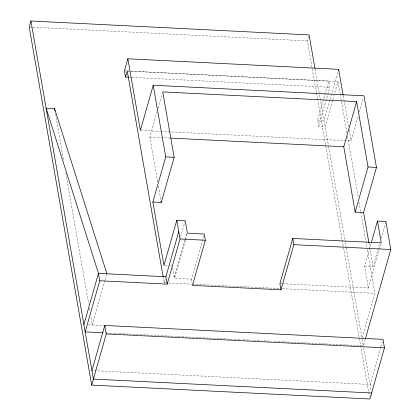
<?xml version="1.0" encoding="UTF-8"?>
<svg xmlns="http://www.w3.org/2000/svg" width="420" height="420" viewBox="0 0 420 420"><rect width="100%" height="100%" fill="white"/><g stroke="black" fill="none" stroke-linecap="round" stroke-linejoin="round"><path stroke-width="0.32" stroke-dasharray="2.1 1.58" d="M104.937 280.665L92.321 324.965L90.741 315.924M105.115 280.04L106.895 273.803M157.71 181.928L149.882 137.056L157.022 111.977M158.093 108.213L162.204 93.791M166.152 282.87L164.189 282.77L165.391 278.56M180.574 237.022L184.863 221.97M174.337 277.174L184.874 240.182M185.052 239.552L186.659 233.914M203.716 235.898L191.394 279.158L174.536 278.313L185.43 240.072M185.609 239.442L187.036 234.428M316.418 92.631L307.393 40.919L308.763 36.104M332.63 100.38L325.127 126.709L318.717 126.389L317.63 120.162L328.776 81.039L129.675 71.09M318.717 126.389L329.863 87.266L328.776 81.039M329.905 99.892L324.041 120.482L317.63 120.162M330.083 99.272L338.257 70.57M332.808 99.75L337.99 81.569L127.89 71.069M160.655 131.418L351.115 140.936L358.26 115.857M359.331 112.098L363.258 98.306M282.513 283.71L368.424 288.005L364.623 266.207L371.228 243.012M364.623 266.207L373.049 266.632L379.659 243.432M381.087 238.418L385.733 222.112M368.424 288.005L381.286 242.86M362.26 337.817L374.939 293.302L367.054 248.115M356.822 345.487L363.368 345.812L365.342 338.893M380.656 347.498L370.12 384.489L91.927 370.587M380.835 346.873L382.263 341.859M29.852 27.053L32.471 27.185M33.128 27.216L307.393 40.919M124.436 70.828L126.399 70.927M127.055 70.959L129.019 71.059M129.449 77.254L131.418 77.348M132.069 77.385L329.863 87.266M141.015 130.442L159.999 131.387M149.882 137.056L170.184 138.07M164.577 265.472L167.822 265.634M170.415 265.766L171.712 265.829M279.909 283.579L281.862 283.679M168.772 283.001L191.678 284.146M192.334 284.177L280.035 288.561M282.655 288.692L374.939 293.302M88.431 324.77L104.108 325.553M105.467 332.929L114.634 333.385M115.285 333.417L125.108 333.905M125.758 333.942L135.576 334.43M136.232 334.462L146.05 334.955M146.706 334.987L156.524 335.48M157.18 335.512L166.997 336M167.653 336.031L177.471 336.525M178.127 336.556L187.945 337.05M188.601 337.082L198.418 337.57M199.07 337.606L208.892 338.095M209.543 338.126L219.361 338.62M220.017 338.651L229.834 339.139M230.491 339.176L240.308 339.665M242.928 339.796L250.782 340.19M253.402 340.321L261.256 340.709M263.875 340.841L271.73 341.234M274.349 341.366L282.854 341.791M283.51 341.822L293.328 342.316M293.984 342.347L303.802 342.836M304.458 342.872L314.276 343.361M314.932 343.392L324.749 343.885M325.406 343.917L335.223 344.405M335.874 344.442L345.697 344.93M346.348 344.962L356.171 345.455M343.235 95.776L348.637 126.745M349.199 129.969L351.115 140.936M368.891 242.812L373.049 266.632M337.99 81.569L340.127 93.833M340.242 94.479L346.999 133.214M347.566 136.437L358.265 197.762M359.058 202.283L360.633 211.318M360.743 211.964L366.944 247.469M315.058 69.006L319.436 94.101M319.552 94.747L328.508 146.076M328.619 146.722L345.182 241.616M345.293 242.261L346.195 247.427M346.311 248.073L362.082 338.447M362.187 339.061L363.368 345.812M363.704 347.75L371.175 390.553M316.528 93.277L317.431 98.448M317.541 99.094L368.644 391.892M368.76 392.537L369.548 397.063M191.394 279.158L192.155 283.516M158.498 186.417L160.954 200.519M172.688 267.745L174.536 278.313M163.175 276.959L164.189 282.77M55.461 113.773L63.688 160.918M65.83 173.192L88.715 304.295M89.392 308.17L89.954 311.399"/><path stroke-width="0.63" d="M314.947 68.36L309.104 34.902L30.912 21L29.2 27.017L91.697 385.098L369.883 399L384.457 347.839L382.977 339.35L104.785 325.447L91.927 370.587M343.119 95.13L338.615 69.321L127.864 58.79L124.436 70.828L125.522 77.054L128.798 77.217M125.522 77.054L127.234 71.038L163.175 276.959M83.89 324.544L98.464 273.383L46.132 108.187L54.558 108.607L106.895 273.803M368.891 242.812L363.615 212.552L376.472 167.412L363.972 95.797L153.221 85.265L140.364 130.405L127.864 58.79M178.763 231.609L165.905 276.754L98.464 273.383L99.75 280.749L85.176 331.91L102.848 332.798M91.697 385.098L106.265 333.937L104.785 325.447M365.342 338.893L390.8 249.512L385.912 221.487L377.48 221.067L381.286 242.86L292.766 238.439L293.853 244.666L280.996 289.81L192.481 285.385L205.338 240.245L204.251 234.014L187.394 233.173L185.22 220.721L176.788 220.295L163.931 265.44L152.864 202.02L165.722 156.881L153.221 85.265M152.864 202.02L161.291 202.445L174.153 157.3L162.74 91.912L356.632 101.603L368.041 166.992L355.183 212.132L363.615 212.552M99.75 280.749L167.191 284.119L180.049 238.98L176.788 220.295M338.257 70.57L338.615 69.321M292.766 238.439L279.909 283.579L280.996 289.81M355.183 212.132L343.77 146.743L356.632 101.603M371.406 242.382L377.48 221.067M170.84 138.101L343.77 146.743M165.722 156.881L174.153 157.3M368.041 166.992L376.472 167.412M180.049 238.98L205.338 240.245M293.853 244.666L390.8 249.512M106.265 333.937L384.457 347.839M371.6 392.983L93.408 379.082L30.912 21M161.07 201.159L161.291 202.445M165.905 276.754L167.191 284.119M54.558 108.607L55.01 111.19"/></g></svg>
